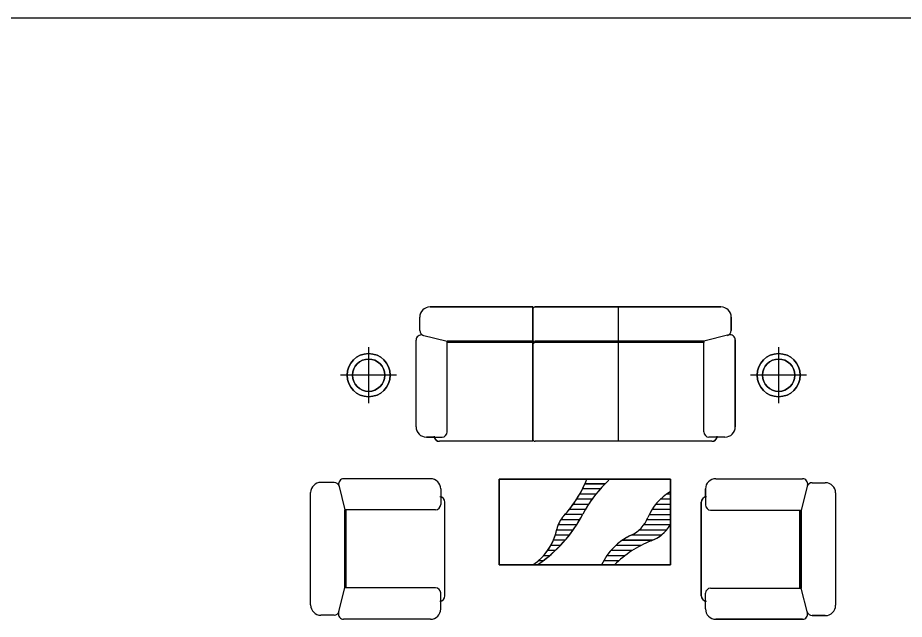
# Model space of a CAD drawing. Header units: millimetres. Extents: x -30782 to 40110, y 35885 to 73818.
# Drawn here: x -16666 to -11490, y 59705 to 63215 of the extents above; entities that cross this region are included whole.
import ezdxf

# ---------------------------------------------------------------- set-up
doc = ezdxf.new("R2010")
doc.units = ezdxf.units.MM
doc.layers.add('www.cad-blocks.net', color=7, linetype='Continuous')
doc.styles.get("Standard").update_dxf_attribs({"font": 'arial.ttf'})

# ---------------------------------------------------------------- blocks, each defined once
blk = doc.blocks.new('A$C195F7E2F')
for p, q in [((1296.9, 1822, -1371.4), (696.9, 1822, -1371.4)), ((696.9, 1822, -1371.4), (1296.9, 1822, -1371.4)), ((1296.9, 1038.1, -1371.4), (1296.9, 1822, -1371.4)), ((1296.9, 1822, -1371.4), (1296.9, 1810.9, -1371.4)), ((2395.7, 1822, -1371.4), (1311.4, 1822, -1371.4)), ((1311.4, 1822, -1371.4), (2395.7, 1822, -1371.4)), ((1796.9, 1038.1, -1371.4), (1796.9, 1822, -1371.4)), ((636.9, 1692, -1371.4), (636.9, 1762, -1371.4)), ((636.9, 1692, -1371.4), (636.9, 1762, -1371.4)), ((1296.4, 1807, -1371.4), (1296.4, 1053.1, -1371.4)), ((2455.7, 1685.4, -1371.4), (2455.7, 1762, -1371.4)), ((2455.7, 1762, -1371.4), (2455.7, 1685.4, -1371.4)), ((636.9, 1685.4, -1371.4), (636.9, 1692, -1371.4)), ((636.9, 1685.4, -1371.4), (636.9, 1692, -1371.4)), ((652.8, 1658, -1371.4), (659.6, 1656.3, -1371.4)), ((652.8, 1658, -1371.4), (796.9, 1622, -1371.4)), ((2441.7, 1658.5, -1371.4), (2295.7, 1622, -1371.4)), ((2433, 1656.3, -1371.4), (2441.7, 1658.5, -1371.4)), ((615.5, 1122.6, -1371.4), (615.5, 1628.9, -1371.4)), ((615.5, 1122.6, -1371.4), (615.5, 1628.9, -1371.4)), ((796.9, 1092.6, -1371.4), (796.9, 1622, -1371.4)), ((1296.9, 1622, -1371.4), (796.9, 1622, -1371.4)), ((796.9, 1622, -1371.4), (1296.4, 1622, -1371.4)), ((796.9, 1622, -1371.4), (1296.4, 1622, -1371.4)), ((796.9, 1614, -1371.4), (796.9, 1622, -1371.4)), ((796.9, 1614, -1371.4), (796.9, 1622, -1371.4)), ((1296.9, 1614, -1371.4), (796.9, 1614, -1371.4)), ((1296.4, 1614, -1371.4), (796.9, 1614, -1371.4)), ((1296.4, 1614, -1371.4), (796.9, 1614, -1371.4)), ((1296.4, 1622, -1371.4), (1296.4, 1614, -1371.4)), ((1296.4, 1622, -1371.4), (1296.4, 1614, -1371.4)), ((1296.4, 1599, -1371.4), (1296.4, 1614, -1371.4)), ((1296.4, 1614, -1371.4), (1298.1, 1614, -1371.4)), ((1296.4, 1599, -1371.4), (1296.4, 1614, -1371.4)), ((1296.4, 1614, -1371.4), (1298.1, 1614, -1371.4)), ((2295.7, 1622, -1371.4), (1311.4, 1622, -1371.4)), ((1311.4, 1622, -1371.4), (2295.7, 1622, -1371.4)), ((1311.4, 1622, -1371.4), (2295.7, 1622, -1371.4)), ((2295.7, 1614, -1371.4), (1311.4, 1614, -1371.4)), ((2295.7, 1614, -1371.4), (1311.4, 1614, -1371.4)), ((2295.7, 1614, -1371.4), (1311.4, 1614, -1371.4)), ((2295.7, 1092.6, -1371.4), (2295.7, 1622, -1371.4)), ((2295.7, 1622, -1371.4), (2295.7, 1614, -1371.4)), ((2295.7, 1622, -1371.4), (2295.7, 1614, -1371.4)), ((2479, 1122.6, -1371.4), (2479, 1629.4, -1371.4)), ((2479, 1629.4, -1371.4), (2479, 1122.6, -1371.4)), ((338.4, 1587.3, -1371.4), (338.4, 1260.6, -1371.4)), ((2732.3, 1587.3, -1371.4), (2732.3, 1260.6, -1371.4)), ((501.7, 1424, -1371.4), (175, 1424, -1371.4)), ((2895.7, 1424, -1371.4), (2569, 1424, -1371.4)), ((675.5, 1062.6, -1371.4), (766.9, 1062.6, -1371.4)), ((721.9, 1062.6, -1371.4), (675.5, 1062.6, -1371.4)), ((1296.9, 1038.1, -1371.4), (751.4, 1038.1, -1371.4)), ((1296.9, 1038.1, -1371.4), (751.4, 1038.1, -1371.4)), ((1296.9, 1049.2, -1371.4), (1296.9, 1038.1, -1371.4)), ((2343.1, 1038.1, -1371.4), (1311.4, 1038.1, -1371.4)), ((2343.1, 1038.1, -1371.4), (1311.4, 1038.1, -1371.4)), ((2419, 1062.6, -1371.4), (2325.7, 1062.6, -1371.4)), ((2419, 1062.6, -1371.4), (2372.5, 1062.6, -1371.4)), ((130, 798.6, -1371.4), (60, 798.6, -1371.4)), ((136.6, 798.6, -1371.4), (130, 798.6, -1371.4)), ((164, 782.7, -1371.4), (200, 638.6, -1371.4)), ((699.4, 820, -1371.4), (193.1, 820, -1371.4)), ((2100.8, 816.9, -1371.4), (1100.9, 816.9, -1371.4)), ((1100.9, 816.9, -1371.4), (2100.8, 816.9, -1371.4)), ((1100.9, 816.9, -1371.4), (1100.9, 317.1, -1371.4)), ((1100.9, 317.1, -1371.4), (1100.9, 816.9, -1371.4)), ((1719.4, 790.5, -1371.4), (1601.4, 790.5, -1371.4)), ((1601.4, 790.5, -1371.4), (1719.4, 790.5, -1371.4)), ((2100.8, 317.1, -1371.4), (2100.8, 816.9, -1371.4)), ((2100.8, 816.9, -1371.4), (2100.8, 317.1, -1371.4)), ((2365.4, 820, -1371.4), (2872.2, 820, -1371.4)), ((2365.4, 820, -1371.4), (2872.2, 820, -1371.4)), ((2901.3, 782.7, -1371.4), (2864.8, 636.7, -1371.4)), ((2901.3, 782.7, -1371.4), (2899.1, 774, -1371.4)), ((2928.2, 796.7, -1371.4), (3004.8, 796.7, -1371.4)), ((2928.2, 796.7, -1371.4), (3004.8, 796.7, -1371.4)), ((0, 83.3, -1371.4), (0, 738.6, -1371.4)), ((759.4, 760, -1371.4), (759.4, 668.6, -1371.4)), ((1665.4, 730.5, -1371.4), (1571.1, 730.5, -1371.4)), ((1690.8, 760.5, -1371.4), (1587.2, 760.5, -1371.4)), ((2099.4, 729.9, -1371.4), (2078.1, 729.9, -1371.4)), ((2305.4, 760, -1371.4), (2305.4, 666.7, -1371.4)), ((2305.4, 713.6, -1371.4), (2305.4, 760, -1371.4)), ((3064.8, 736.7, -1371.4), (3064.8, 81.4, -1371.4)), ((3064.8, 736.7, -1371.4), (3064.8, 81.4, -1371.4)), ((783.9, 135.9, -1371.4), (783.9, 684.1, -1371.4)), ((1642.6, 700.5, -1371.4), (1553, 700.5, -1371.4)), ((2099.4, 699.9, -1371.4), (2041.5, 699.9, -1371.4)), ((2280.9, 684.1, -1371.4), (2280.9, 135.9, -1371.4)), ((2280.9, 135.9, -1371.4), (2280.9, 684.1, -1371.4)), ((729.4, 638.6, -1371.4), (200, 638.6, -1371.4)), ((200, 183.3, -1371.4), (200, 638.6, -1371.4)), ((208, 183.3, -1371.4), (208, 638.6, -1371.4)), ((1603.9, 640.5, -1371.4), (1509.8, 640.5, -1371.4)), ((1622.2, 670.5, -1371.4), (1532.6, 670.5, -1371.4)), ((2099.4, 639.9, -1371.4), (1992.9, 639.9, -1371.4)), ((2099.4, 669.9, -1371.4), (2014.1, 669.9, -1371.4)), ((2335.4, 636.7, -1371.4), (2864.8, 636.7, -1371.4)), ((2856.8, 636.7, -1371.4), (2864.8, 636.7, -1371.4)), ((2856.8, 181.4, -1371.4), (2856.8, 636.7, -1371.4)), ((2856.8, 636.7, -1371.4), (2856.8, 181.4, -1371.4)), ((2864.8, 636.7, -1371.4), (2864.8, 181.4, -1371.4)), ((2864.8, 636.7, -1371.4), (2864.8, 181.4, -1371.4)), ((1571, 580.5, -1371.4), (1459.8, 580.5, -1371.4)), ((1587.6, 610.5, -1371.4), (1484.1, 610.5, -1371.4)), ((2099.4, 579.9, -1371.4), (1963.3, 579.9, -1371.4)), ((2099.4, 609.9, -1371.4), (1976.6, 609.9, -1371.4)), ((1532.5, 520.5, -1371.4), (1436.3, 520.5, -1371.4)), ((1552.7, 550.5, -1371.4), (1444.7, 550.5, -1371.4)), ((2076.9, 520.5, -1371.4), (1917.7, 520.5, -1371.4)), ((2098.7, 550.5, -1371.4), (1945.3, 550.5, -1371.4)), ((1510.1, 490.5, -1371.4), (1428.2, 490.5, -1371.4)), ((2045.8, 490.5, -1371.4), (1872, 490.5, -1371.4)), ((2045.8, 490.5, -1371.4), (1872.1, 490.5, -1371.4)), ((1458.2, 430.5, -1371.4), (1402, 430.5, -1371.4)), ((1485.5, 460.5, -1371.4), (1416.9, 460.5, -1371.4)), ((1928.6, 430.5, -1371.4), (1781.2, 430.5, -1371.4)), ((1995.8, 460.5, -1371.4), (1819.1, 460.5, -1371.4)), ((1819.1, 460.5, -1371.4), (1995.8, 460.5, -1371.4)), ((1394, 370.5, -1371.4), (1359, 370.5, -1371.4)), ((1427.9, 400.5, -1371.4), (1383.1, 400.5, -1371.4)), ((1834.3, 370.5, -1371.4), (1728.6, 370.5, -1371.4)), ((1876.7, 400.5, -1371.4), (1751.9, 400.5, -1371.4)), ((1100.9, 317.1, -1371.4), (2100.8, 317.1, -1371.4)), ((2100.8, 317.1, -1371.4), (1100.9, 317.1, -1371.4)), ((1355.9, 340.5, -1371.4), (1328.1, 340.5, -1371.4)), ((1355.9, 340.5, -1371.4), (1328.1, 340.5, -1371.4)), ((1798.3, 340.5, -1371.4), (1710, 340.5, -1371.4)), ((163.5, 37.3, -1371.4), (200, 183.3, -1371.4)), ((729.4, 183.3, -1371.4), (200, 183.3, -1371.4)), ((2335.4, 181.4, -1371.4), (2864.8, 181.4, -1371.4)), ((2864.8, 181.4, -1371.4), (2856.8, 181.4, -1371.4)), ((2900.8, 37.3, -1371.4), (2864.8, 181.4, -1371.4)), ((759.4, 60, -1371.4), (759.4, 153.3, -1371.4)), ((2305.4, 60, -1371.4), (2305.4, 151.4, -1371.4)), ((2305.4, 60, -1371.4), (2305.4, 106.4, -1371.4)), ((136.6, 23.3, -1371.4), (60, 23.3, -1371.4)), ((699.4, 0, -1371.4), (192.6, 0, -1371.4)), ((2365.4, 0, -1371.4), (2871.7, 0, -1371.4)), ((2871.7, 0, -1371.4), (2365.4, 0, -1371.4)), ((2899.1, 44.1, -1371.4), (2900.8, 37.3, -1371.4)), ((2928.2, 21.4, -1371.4), (2934.8, 21.4, -1371.4)), ((2934.8, 21.4, -1371.4), (2928.2, 21.4, -1371.4)), ((2934.8, 21.4, -1371.4), (3004.8, 21.4, -1371.4)), ((3004.8, 21.4, -1371.4), (2934.8, 21.4, -1371.4))]:
    blk.add_line(p, q)
for centre, radius in [((338.4, 1424, -1371.4), 125.9), ((338.4, 1424, -1371.4), 94.3), ((2732.3, 1424, -1371.4), 125.9), ((2732.3, 1424, -1371.4), 94.3)]:
    blk.add_circle(centre, radius)
for centre, radius, start, end in [((696.9, 1762, -1371.4), 60, 90, 180), ((696.9, 1762, -1371.4), 60, 90, 180), ((1311.4, 1807, -1371.4), 15, 90, 180), ((1311.4, 1807, -1371.4), 15, 90, 165.079), ((2395.7, 1762, -1371.4), 60, 0, 90), ((2395.7, 1762, -1371.4), 60, 0, 90), ((645.5, 1628.9, -1371.4), 30, 75.9638, 180), ((645.5, 1628.9, -1371.4), 30, 75.9638, 180), ((666.9, 1685.4, -1371.4), 30, 180, 255.9638), ((666.9, 1685.4, -1371.4), 30, 180, 255.9638), ((2425.7, 1685.4, -1371.4), 30, 284.0362, 0), ((2425.7, 1685.4, -1371.4), 30, 284.0362, 0), ((2449, 1629.4, -1371.4), 30, 0, 104.0362), ((2449, 1629.4, -1371.4), 30, 0, 104.0362), ((1311.4, 1607, -1371.4), 15, 90, 180), ((1311.4, 1599, -1371.4), 15, 90, 180), ((1311.4, 1599, -1371.4), 15, 90, 180), ((1311.4, 1599, -1371.4), 15, 90, 180), ((1311.4, 1607, -1371.4), 15, 90, 152.2854), ((1311.4, 1607, -1371.4), 15, 90, 152.2854), ((338.4, 1424, -1371.4), 125.9, 90, 270), ((338.4, 1424, -1371.4), 94.3, 90, 270), ((338.4, 1424, -1371.4), 125.9, 270, 90), ((338.4, 1424, -1371.4), 94.3, 270, 90), ((2732.3, 1424, -1371.4), 125.9, 90, 270), ((2732.3, 1424, -1371.4), 94.3, 90, 270), ((2732.3, 1424, -1371.4), 125.9, 270, 90), ((2732.3, 1424, -1371.4), 94.3, 270, 90), ((675.5, 1122.6, -1371.4), 60, 180, 270), ((675.5, 1122.6, -1371.4), 60, 180, 270), ((766.9, 1092.6, -1371.4), 30, 270, 0), ((2325.7, 1092.6, -1371.4), 30, 180, 270), ((2419, 1122.6, -1371.4), 60, 270, 0), ((2419, 1122.6, -1371.4), 60, 270, 0), ((751.4, 1068.1, -1371.4), 30, 180, 270), ((751.4, 1068.1, -1371.4), 30, 190.5993, 270), ((1311.4, 1053.1, -1371.4), 15, 180, 270), ((1311.4, 1053.1, -1371.4), 15, 194.921, 270), ((2343.1, 1068.1, -1371.4), 30, 270, 0), ((2343.1, 1068.1, -1371.4), 30, 270, 349.4007), ((60, 738.6, -1371.4), 60, 90, 180), ((136.6, 768.6, -1371.4), 30, 14.0362, 90), ((193.1, 790, -1371.4), 30, 90, 194.0362), ((699.4, 760, -1371.4), 60, 0, 90), ((985.1, 1063.8, -1371.4), 674.2, 316.9747, 338.4773), ((985.1, 1063.8, -1371.4), 674.2, 316.9747, 336.0851), ((2215.9, 288.8, -1371.4), 705.8, 132.2366, 152.5747), ((2215.9, 288.8, -1371.4), 705.8, 134.7026, 152.5747), ((2365.4, 760, -1371.4), 60, 90, 180), ((2365.4, 760, -1371.4), 60, 90, 180), ((2872.2, 790, -1371.4), 30, 345.9638, 90), ((2872.2, 790, -1371.4), 30, 345.9638, 90), ((2928.2, 766.7, -1371.4), 30, 90, 165.9638), ((2928.2, 766.7, -1371.4), 30, 90, 165.9638), ((3004.8, 736.7, -1371.4), 60, 0, 90), ((3004.8, 736.7, -1371.4), 60, 0, 90), ((2252.7, 479.3, -1371.4), 305.4, 120.2644, 158.0021), ((753.9, 684.1, -1371.4), 30, 0, 90), ((2310.9, 684.1, -1371.4), 30, 90, 180), ((2310.9, 684.1, -1371.4), 30, 100.5993, 180), ((729.4, 668.6, -1371.4), 30, 270, 0), ((2335.4, 666.7, -1371.4), 30, 180, 270), ((884, 980, -1371.4), 794.7, 303.5604, 332.5747), ((884, 980, -1371.4), 794.7, 306.4252, 332.5747), ((1597.2, 492.5, -1371.4), 163.2, 136.9747, 168.3827), ((1597.2, 492.5, -1371.4), 163.2, 136.9746, 168.3828), ((1789, 666.6, -1371.4), 194.7, 294.8088, 338.0021), ((1114.1, 591.8, -1371.4), 330.1, 303.8658, 348.3827), ((1114.1, 591.8, -1371.4), 330.1, 310.4201, 348.3827), ((1905.2, 667.8, -1371.4), 226.2, 291.2599, 328.8091), ((2018.9, 169.2, -1371.4), 353.3, 114.8088, 155.1378), ((2018.9, 169.2, -1371.4), 353.3, 114.5645, 124.4539), ((1905.2, 667.8, -1371.4), 226.2, 293.6102, 308.4008), ((2210.3, -116.4, -1371.4), 615.2, 111.2599, 135.1217), ((729.4, 153.3, -1371.4), 30, 0, 90), ((2335.4, 151.4, -1371.4), 30, 90, 180), ((753.9, 135.9, -1371.4), 30, 270, 0), ((2310.9, 135.9, -1371.4), 30, 180, 270), ((2310.9, 135.9, -1371.4), 30, 180, 259.4007), ((60, 83.3, -1371.4), 60, 180, 270), ((699.4, 60, -1371.4), 60, 270, 0), ((2365.4, 60, -1371.4), 60, 180, 270), ((2365.4, 60, -1371.4), 60, 180, 270), ((3004.8, 81.4, -1371.4), 60, 270, 0), ((3004.8, 81.4, -1371.4), 60, 270, 0), ((136.6, 53.3, -1371.4), 30, 270, 345.9638), ((192.6, 30, -1371.4), 30, 165.9638, 270), ((2871.7, 30, -1371.4), 30, 270, 14.0362), ((2871.7, 30, -1371.4), 30, 270, 14.0362), ((2928.2, 51.4, -1371.4), 30, 194.0362, 270), ((2928.2, 51.4, -1371.4), 30, 194.0362, 270)]:
    blk.add_arc(centre, radius, start, end)
at = {"flags": 9}
for tag in ['XSIZE', 'YSIZE']:
    blk.add_attdef(tag, (2100.8, 816.9, -1371.4), '', height=0.5, rotation=180, dxfattribs=at)
blk = doc.blocks.new('format')
at = {"color": 155, "true_color": 0x546d8e}
blk.add_line((-27052.7, 63214.7), (40110.2, 63214.7), dxfattribs=at)

msp = doc.modelspace()

# ---------------------------------------------------------------- block references
msp.add_blockref('A$C195F7E2F', (-14955.8, 59705.2))
at = {"layer": 'www.cad-blocks.net'}
msp.add_blockref('format', (0, 0), dxfattribs=at)

doc.saveas('drawing.dxf')
